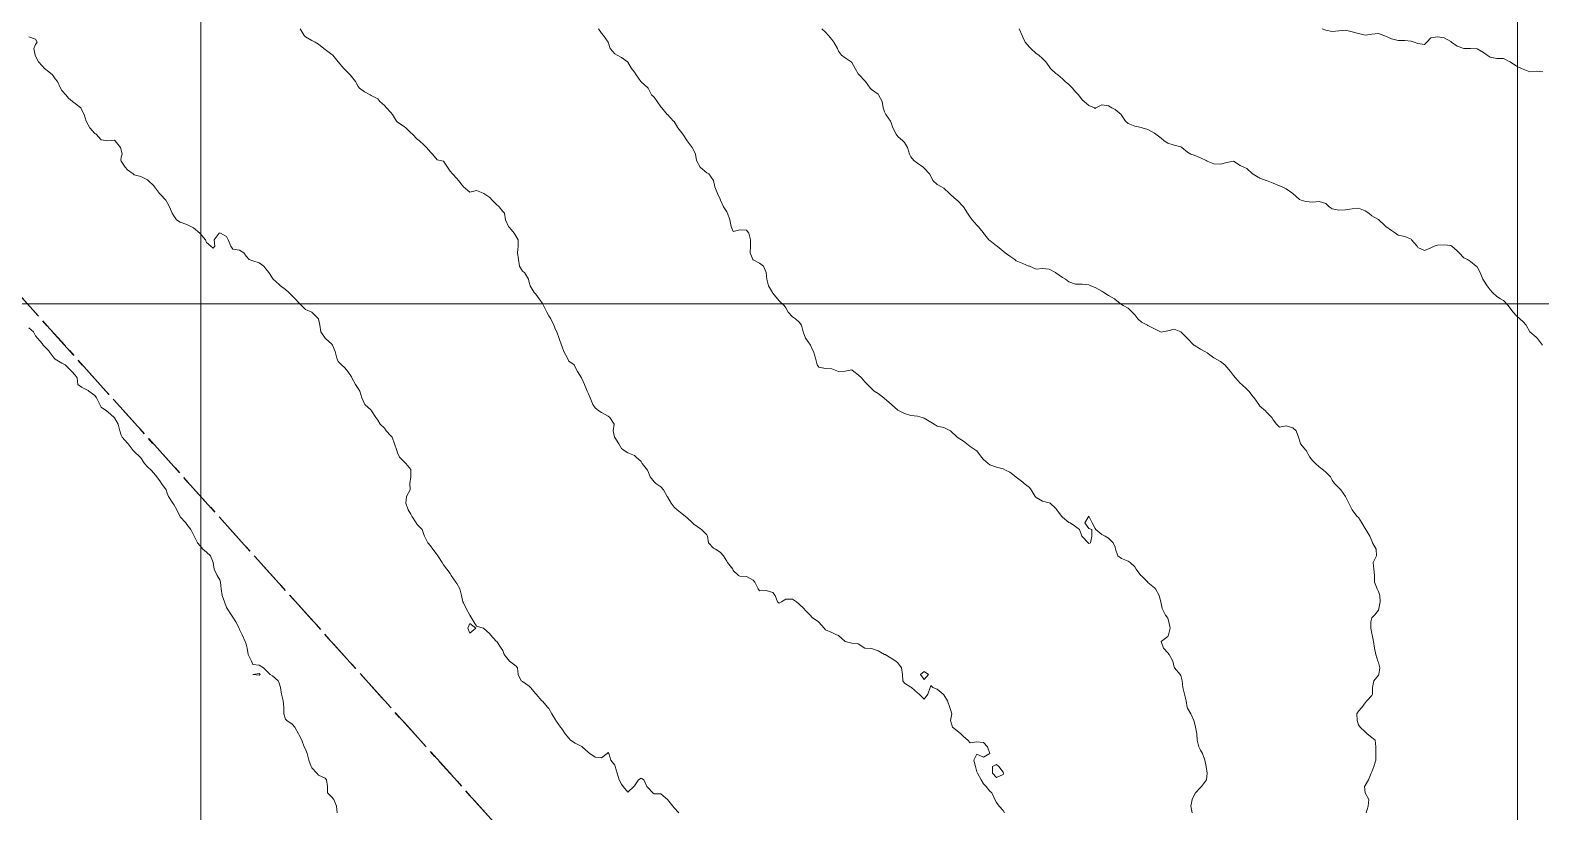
# Model space of a CAD drawing. Header units: centimetres. Extents: x 0 to 642158, y -847 to 649707.
# Drawn here: x 616853.8 to 616968.6, y 619948.8 to 620008.1 of the extents above; entities that cross this region are included whole.
import ezdxf

# ---------------------------------------------------------------- set-up
doc = ezdxf.new("R2010")
doc.units = ezdxf.units.CM
doc.header["$MEASUREMENT"] = 0
doc.linetypes.add('CENTERX2', pattern=[4, 2.5, -0.5, 0.5, -0.5])
doc.layers.add('MEV_grille', color=254, linetype='Continuous', lineweight=9)
doc.layers.add('WAL_topographie 0.5', color=253, linetype='Continuous', lineweight=20)
doc.layers.add('SPW_parcellaire cadastral', color=7, linetype='CENTERX2', lineweight=25, true_color=0xff0542)

# ---------------------------------------------------------------- blocks, each defined once
blk = doc.blocks.new('*U114')
at = {"layer": 'MEV_grille', "transparency": 33554687}
blk.add_lwpolyline([(-1338.46, 0), (1338.46, 0)], dxfattribs=at)
blk = doc.blocks.new('*U115')
at = {"layer": 'MEV_grille', "color": 0, "linetype": 'ByBlock', "lineweight": -2, "transparency": 16777216}
blk.add_blockref('*U114', (0, -2400), dxfattribs=at)
blk = doc.blocks.new('*U112')
at = {"layer": 'MEV_grille', "transparency": 33554687}
blk.add_lwpolyline([(0, 1825.48), (0, -1825.48)], dxfattribs=at)
blk = doc.blocks.new('*U113')
at = {"layer": 'MEV_grille', "color": 0, "linetype": 'ByBlock', "lineweight": -2, "transparency": 16777216}
for p in [(1500, 0), (1600, 0)]:
    blk.add_blockref('*U112', p, dxfattribs=at)

msp = doc.modelspace()

# ---------------------------------------------------------------- linework, layer by layer
at = {"layer": 'SPW_parcellaire cadastral'}
for points in [[(616921.4, 619912.15), (616803.95, 620042.53), (616842.29, 620067.21), (616824.17, 620098.85), (616913.73, 620151.81), (617037.02, 619981.82), (616987.92, 619947.23), (616962.52, 619932.62), (616929.54, 619915.76), (616921.4, 619912.15)], [(616921.4, 619912.15), (616898.87, 619902.18), (616882.51, 619893.85), (616771.74, 620018.88), (616798.17, 620038.82), (616803.95, 620042.53), (616921.4, 619912.15)]]:
    msp.add_lwpolyline(points, dxfattribs=at)
at = {"layer": 'WAL_topographie 0.5'}
for points in [[(616874.36, 620008.25), (616874.65, 620007.75), (616874.75, 620007.64), (616875.25, 620007.37), (616875.48, 620007.25), (616875.75, 620007.09), (616876.15, 620006.75), (616876.25, 620006.68), (616876.75, 620006.31), (616876.84, 620006.25), (616877.25, 620005.75), (616877.25, 620005.75), (616877.66, 620005.25), (616877.75, 620005.17), (616878.14, 620004.75), (616878.25, 620004.63), (616878.56, 620004.25), (616878.75, 620003.88), (616878.86, 620003.75), (616879.25, 620003.48), (616879.68, 620003.25), (616879.75, 620003.2), (616880.25, 620002.93), (616880.41, 620002.75), (616880.75, 620002.43), (616880.92, 620002.25), (616881.25, 620001.91), (616881.37, 620001.75), (616881.67, 620001.25), (616881.75, 620001.16), (616882.25, 620000.83), (616882.37, 620000.75), (616882.75, 620000.37), (616882.89, 620000.25), (616883.25, 619999.88), (616883.42, 619999.75), (616883.75, 619999.44), (616883.95, 619999.25), (616884.25, 619998.88), (616884.4, 619998.75), (616884.75, 619998.31), (616885, 619998.25), (616885.25, 619998.2), (616885.54, 619997.75), (616885.75, 619997.46), (616885.92, 619997.25), (616886.25, 619996.89), (616886.37, 619996.75), (616886.75, 619996.25), (616886.75, 619996.25), (616887.25, 619995.85), (616887.75, 619995.97), (616888.25, 619995.79), (616888.3, 619995.75), (616888.75, 619995.45), (616888.94, 619995.25), (616889.25, 619994.94), (616889.46, 619994.75), (616889.75, 619994.4), (616889.87, 619994.25), (616889.94, 619993.75), (616890.17, 619993.25), (616890.25, 619993.17), (616890.61, 619992.75), (616890.75, 619992.5), (616890.92, 619992.25), (616890.9, 619991.75), (616890.85, 619991.25), (616890.95, 619990.75), (616891.01, 619990.25), (616891.25, 619989.87), (616891.4, 619989.75), (616891.69, 619989.25), (616891.75, 619989), (616891.83, 619988.75), (616892.13, 619988.25), (616892.25, 619988.12), (616892.52, 619987.75), (616892.75, 619987.41), (616892.84, 619987.25), (616893.1, 619986.75), (616893.25, 619986.48), (616893.4, 619986.25), (616893.63, 619985.75), (616893.75, 619985.44), (616893.86, 619985.25), (616894.03, 619984.75), (616894.2, 619984.25), (616894.25, 619984.11), (616894.39, 619983.75), (616894.65, 619983.25), (616894.75, 619983.03), (616895.17, 619982.75), (616895.25, 619982.58), (616895.43, 619982.25), (616895.72, 619981.75), (616895.75, 619981.72), (616895.96, 619981.25), (616896.15, 619980.75), (616896.25, 619980.54), (616896.39, 619980.25), (616896.58, 619979.75), (616896.75, 619979.49), (616897.05, 619979.25), (616897.25, 619979.14), (616897.75, 619978.85), (616897.88, 619978.75), (616898.2, 619978.25), (616898.14, 619977.75), (616898.24, 619977.25), (616898.25, 619977.23), (616898.57, 619976.75), (616898.75, 619976.4), (616898.96, 619976.25), (616899.25, 619976.06), (616899.75, 619975.86), (616899.88, 619975.75), (616900.25, 619975.4), (616900.33, 619975.25), (616900.73, 619974.75), (616900.75, 619974.7), (616900.95, 619974.25), (616901.25, 619973.87), (616901.38, 619973.75), (616901.75, 619973.49), (616901.95, 619973.25), (616902.23, 619972.75), (616902.25, 619972.72), (616902.54, 619972.25), (616902.75, 619971.95), (616902.99, 619971.75), (616903.25, 619971.55), (616903.59, 619971.25), (616903.75, 619971.14), (616904.15, 619970.75), (616904.25, 619970.66), (616904.75, 619970.3), (616904.84, 619970.25), (616905.25, 619969.84), (616905.29, 619969.75), (616905.38, 619969.25), (616905.75, 619968.83), (616905.89, 619968.75), (616906.25, 619968.54), (616906.51, 619968.25), (616906.75, 619967.84), (616906.82, 619967.75), (616907.21, 619967.25), (616907.25, 619967.15), (616907.65, 619966.75), (616907.75, 619966.71), (616908.25, 619966.67), (616908.75, 619966.4), (616908.88, 619966.25), (616909.13, 619965.75), (616909.25, 619965.6), (616909.75, 619965.62), (616910.25, 619965.48), (616910.44, 619965.25), (616910.61, 619964.75), (616910.75, 619964.65), (616910.92, 619964.75), (616911.25, 619964.96), (616911.75, 619964.97), (616912.06, 619964.75), (616912.25, 619964.59), (616912.6, 619964.25), (616912.75, 619964.1), (616913.08, 619963.75), (616913.25, 619963.56), (616913.72, 619963.25), (616913.75, 619963.21), (616914.15, 619962.75), (616914.25, 619962.64), (616914.75, 619962.42), (616915.08, 619962.25), (616915.25, 619962.2), (616915.75, 619961.75), (616915.75, 619961.75), (616916.25, 619961.61), (616916.75, 619961.57), (616917.25, 619961.25), (616917.25, 619961.25), (616917.75, 619961.22), (616918.25, 619961.04), (616918.75, 619960.77), (616918.78, 619960.75), (616919.25, 619960.48), (616919.59, 619960.25), (616919.75, 619960.12), (616920.04, 619959.75), (616920.11, 619959.25), (616920.14, 619958.75), (616920.25, 619958.58), (616920.75, 619958.29), (616920.8, 619958.25), (616921.25, 619957.84), (616921.36, 619957.75), (616921.75, 619957.36), (616922.04, 619957.75), (616922.2, 619958.25), (616922.25, 619958.42), (616922.42, 619958.25), (616922.75, 619958.14), (616923.19, 619957.75), (616923.25, 619957.69), (616923.52, 619957.25), (616923.7, 619956.75), (616923.75, 619956.58), (616923.86, 619956.25), (616923.75, 619955.75), (616923.9, 619955.25), (616924.25, 619954.96), (616924.53, 619954.75), (616924.75, 619954.53), (616925.06, 619954.25), (616925.25, 619954.06), (616925.75, 619954.14), (616926.25, 619954.08), (616926.57, 619953.75), (616926.75, 619953.25), (616926.75, 619953.25), (616926.75, 619953.25), (616926.25, 619952.98), (616925.75, 619953.19), (616925.53, 619952.75), (616925.64, 619952.25), (616925.75, 619951.86), (616925.81, 619951.75), (616926.08, 619951.25), (616926.25, 619950.94), (616926.46, 619950.75), (616926.75, 619950.39), (616926.88, 619950.25), (616927.11, 619949.75), (616927.25, 619949.53), (616927.46, 619949.25), (616927.75, 619948.93), (616927.85, 619948.75)], [(616897.02, 620008.25), (616897.25, 620007.92), (616897.39, 620007.75), (616897.75, 620007.25), (616897.75, 620007.25), (616897.9, 620006.75), (616898.25, 620006.35), (616898.44, 620006.25), (616898.75, 620006.09), (616899.22, 620005.75), (616899.25, 620005.73), (616899.53, 620005.25), (616899.75, 620004.96), (616899.87, 620004.75), (616900.23, 620004.25), (616900.25, 620004.22), (616900.75, 620003.78), (616900.78, 620003.75), (616901.05, 620003.25), (616901.25, 620003.07), (616901.48, 620002.75), (616901.75, 620002.34), (616901.82, 620002.25), (616902.24, 620001.75), (616902.25, 620001.74), (616902.72, 620001.25), (616902.75, 620001.21), (616903.03, 620000.75), (616903.25, 620000.49), (616903.42, 620000.25), (616903.75, 619999.75), (616903.75, 619999.75), (616904.13, 619999.25), (616904.25, 619999.01), (616904.38, 619998.75), (616904.46, 619998.25), (616904.74, 619997.75), (616904.75, 619997.74), (616905.25, 619997.33), (616905.4, 619997.25), (616905.75, 619996.75), (616905.75, 619996.75), (616905.85, 619996.25), (616906.05, 619995.75), (616906.25, 619995.33), (616906.28, 619995.25), (616906.5, 619994.75), (616906.75, 619994.37), (616906.82, 619994.25), (616907, 619993.75), (616907.09, 619993.25), (616907.25, 619992.87), (616907.75, 619992.99), (616908.25, 619992.98), (616908.43, 619992.75), (616908.57, 619992.25), (616908.55, 619991.75), (616908.54, 619991.25), (616908.73, 619990.75), (616908.75, 619990.72), (616909.25, 619990.46), (616909.55, 619990.25), (616909.75, 619989.75), (616909.75, 619989.75), (616909.79, 619989.25), (616909.93, 619988.75), (616910.22, 619988.25), (616910.25, 619988.2), (616910.6, 619987.75), (616910.75, 619987.6), (616911.13, 619987.25), (616911.25, 619987.08), (616911.41, 619986.75), (616911.75, 619986.4), (616911.97, 619986.25), (616912.25, 619986), (616912.43, 619985.75), (616912.57, 619985.25), (616912.75, 619984.78), (616912.77, 619984.75), (616913.11, 619984.25), (616913.25, 619983.94), (616913.35, 619983.75), (616913.51, 619983.25), (616913.62, 619982.75), (616913.75, 619982.56), (616914.25, 619982.46), (616914.75, 619982.45), (616915.25, 619982.25), (616915.75, 619982.27), (616916.25, 619982.37), (616916.42, 619982.25), (616916.75, 619982), (616916.99, 619981.75), (616917.25, 619981.45), (616917.44, 619981.25), (616917.75, 619980.95), (616917.95, 619980.75), (616918.25, 619980.57), (616918.68, 619980.25), (616918.75, 619980.2), (616919.25, 619979.76), (616919.27, 619979.75), (616919.75, 619979.31), (616919.86, 619979.25), (616920.25, 619979.05), (616920.75, 619978.9), (616921.25, 619978.86), (616921.61, 619978.75), (616921.75, 619978.7), (616922.25, 619978.4), (616922.52, 619978.25), (616922.75, 619978.09), (616923.25, 619978), (616923.75, 619977.75), (616923.75, 619977.75), (616924.25, 619977.25), (616924.25, 619977.25), (616924.75, 619976.96), (616925, 619976.75), (616925.25, 619976.56), (616925.71, 619976.25), (616925.75, 619976.22), (616926.11, 619975.75), (616926.25, 619975.57), (616926.62, 619975.25), (616926.75, 619975.17), (616927.25, 619974.99), (616927.75, 619974.86), (616927.92, 619974.75), (616928.25, 619974.59), (616928.71, 619974.25), (616928.75, 619974.23), (616929.25, 619973.83), (616929.34, 619973.75), (616929.75, 619973.43), (616929.89, 619973.25), (616930.19, 619972.75), (616930.25, 619972.68), (616930.75, 619972.41), (616931.25, 619972.28), (616931.31, 619972.25), (616931.75, 619971.84), (616931.82, 619971.75), (616932.19, 619971.25), (616932.25, 619971.18), (616932.75, 619970.79), (616932.83, 619970.75), (616933.25, 619970.47), (616933.56, 619970.25), (616933.73, 619969.75), (616933.75, 619969.72), (616934.2, 619969.25), (616934.25, 619969.19), (616934.38, 619969.25), (616934.5, 619969.75), (616934.5, 619970.25), (616934.25, 619970.32), (616933.95, 619970.75), (616934.25, 619971.25), (616934.25, 619971.25), (616934.25, 619971.25), (616934.52, 619970.75), (616934.75, 619970.33), (616934.79, 619970.25), (616935.25, 619969.88), (616935.5, 619969.75), (616935.75, 619969.6), (616936.1, 619969.25), (616936.25, 619968.92), (616936.29, 619968.75), (616936.46, 619968.25), (616936.75, 619968.05), (616937.25, 619967.84), (616937.41, 619967.75), (616937.75, 619967.42), (616937.86, 619967.25), (616938.21, 619966.75), (616938.25, 619966.72), (616938.73, 619966.25), (616938.75, 619966.23), (616939.25, 619965.82), (616939.33, 619965.75), (616939.6, 619965.25), (616939.72, 619964.75), (616939.75, 619964.62), (616939.82, 619964.25), (616940.09, 619963.75), (616940.25, 619963.52), (616940.34, 619963.25), (616940.43, 619962.75), (616940.32, 619962.25), (616940.25, 619962.13), (616939.75, 619961.75), (616939.93, 619961.25), (616940.25, 619960.89), (616940.37, 619960.75), (616940.64, 619960.25), (616940.75, 619959.81), (616940.77, 619959.75), (616941.2, 619959.25), (616941.25, 619959.16), (616941.36, 619958.75), (616941.4, 619958.25), (616941.52, 619957.75), (616941.65, 619957.25), (616941.73, 619956.75), (616941.75, 619956.7), (616942, 619956.25), (616942.23, 619955.75), (616942.25, 619955.67), (616942.35, 619955.25), (616942.46, 619954.75), (616942.49, 619954.25), (616942.61, 619953.75), (616942.75, 619953.49), (616942.89, 619953.25), (616943.07, 619952.75), (616943.16, 619952.25), (616943.25, 619951.75), (616943.25, 619951.75), (616943.25, 619951.75), (616943.19, 619951.25), (616942.82, 619950.75), (616942.75, 619950.67), (616942.36, 619950.25), (616942.25, 619950.08), (616942.1, 619949.75), (616942.02, 619949.25), (616942.1, 619948.75)], [(616913.97, 620008.25), (616914.25, 620008.01), (616914.49, 620007.75), (616914.75, 620007.45), (616914.88, 620007.25), (616915.16, 620006.75), (616915.25, 620006.56), (616915.46, 620006.25), (616915.75, 620006.04), (616916.21, 620005.75), (616916.25, 620005.71), (616916.52, 620005.25), (616916.75, 620004.85), (616916.81, 620004.75), (616917.25, 620004.31), (616917.3, 620004.25), (616917.65, 620003.75), (616917.75, 620003.65), (616918.25, 620003.29), (616918.29, 620003.25), (616918.56, 620002.75), (616918.64, 620002.25), (616918.75, 620001.95), (616918.85, 620001.75), (616919.19, 620001.25), (616919.25, 620001.12), (616919.38, 620000.75), (616919.62, 620000.25), (616919.75, 620000.08), (616920.14, 619999.75), (616920.25, 619999.63), (616920.49, 619999.25), (616920.65, 619998.75), (616920.75, 619998.55), (616920.97, 619998.25), (616921.25, 619998.06), (616921.68, 619997.75), (616921.75, 619997.69), (616922.16, 619997.25), (616922.25, 619997.07), (616922.4, 619996.75), (616922.75, 619996.43), (616923.08, 619996.25), (616923.25, 619996.16), (616923.68, 619995.75), (616923.75, 619995.67), (616924.23, 619995.25), (616924.25, 619995.24), (616924.75, 619994.75), (616924.75, 619994.75), (616925.04, 619994.25), (616925.25, 619993.96), (616925.4, 619993.75), (616925.75, 619993.35), (616925.85, 619993.25), (616926.25, 619992.76), (616926.26, 619992.75), (616926.67, 619992.25), (616926.75, 619992.18), (616927.25, 619991.79), (616927.3, 619991.75), (616927.75, 619991.37), (616927.91, 619991.25), (616928.25, 619990.99), (616928.65, 619990.75), (616928.75, 619990.65), (616929.25, 619990.43), (616929.7, 619990.25), (616929.75, 619990.23), (616930.25, 619990), (616930.75, 619990.07), (616931.25, 619990.01), (616931.72, 619989.75), (616931.75, 619989.73), (616932.25, 619989.37), (616932.49, 619989.25), (616932.75, 619989.06), (616933.25, 619988.88), (616933.75, 619988.86), (616934.25, 619988.83), (616934.4, 619988.75), (616934.75, 619988.63), (616935.25, 619988.34), (616935.4, 619988.25), (616935.75, 619988.01), (616936.2, 619987.75), (616936.25, 619987.71), (616936.75, 619987.32), (616936.88, 619987.25), (616937.25, 619987.04), (616937.55, 619986.75), (616937.75, 619986.55), (616937.99, 619986.25), (616938.25, 619985.98), (616938.72, 619985.75), (616938.75, 619985.73), (616939.25, 619985.47), (616939.71, 619985.25), (616939.75, 619985.22), (616939.85, 619985.25), (616940.25, 619985.32), (616940.75, 619985.46), (616941.25, 619985.26), (616941.26, 619985.25), (616941.75, 619984.76), (616941.76, 619984.75), (616942.23, 619984.25), (616942.25, 619984.23), (616942.75, 619983.93), (616943.07, 619983.75), (616943.25, 619983.65), (616943.75, 619983.28), (616943.8, 619983.25), (616944.25, 619983.01), (616944.59, 619982.75), (616944.75, 619982.58), (616945.01, 619982.25), (616945.25, 619981.94), (616945.39, 619981.75), (616945.75, 619981.35), (616945.87, 619981.25), (616946.25, 619980.89), (616946.41, 619980.75), (616946.75, 619980.33), (616946.81, 619980.25), (616947.16, 619979.75), (616947.25, 619979.62), (616947.67, 619979.25), (616947.75, 619979.15), (616948.17, 619978.75), (616948.25, 619978.58), (616948.52, 619978.25), (616948.75, 619978.02), (616949.25, 619978.11), (616949.75, 619977.96), (616950.02, 619977.75), (616950.18, 619977.25), (616950.25, 619977.04), (616950.35, 619976.75), (616950.75, 619976.28), (616950.78, 619976.25), (616951.05, 619975.75), (616951.25, 619975.49), (616951.47, 619975.25), (616951.75, 619975.01), (616952.09, 619974.75), (616952.25, 619974.59), (616952.62, 619974.25), (616952.75, 619974), (616952.92, 619973.75), (616953.25, 619973.42), (616953.39, 619973.25), (616953.75, 619972.75), (616953.75, 619972.75), (616954, 619972.25), (616954.25, 619971.75), (616954.25, 619971.75), (616954.62, 619971.25), (616954.75, 619971.16), (616955, 619970.75), (616955.25, 619970.32), (616955.29, 619970.25), (616955.6, 619969.75), (616955.75, 619969.38), (616955.81, 619969.25), (616956.09, 619968.75), (616956.11, 619968.25), (616955.86, 619967.75), (616955.9, 619967.25), (616955.96, 619966.75), (616955.96, 619966.25), (616956.16, 619965.75), (616956.25, 619965.54), (616956.36, 619965.25), (616956.38, 619964.75), (616956.28, 619964.25), (616956.25, 619964.12), (616955.95, 619963.75), (616955.75, 619963.55), (616955.68, 619963.25), (616955.68, 619962.75), (616955.75, 619962.36), (616955.77, 619962.25), (616955.87, 619961.75), (616955.97, 619961.25), (616956.07, 619960.75), (616956.22, 619960.25), (616956.25, 619960.16), (616956.36, 619959.75), (616956.29, 619959.25), (616956.25, 619959.19), (616955.91, 619958.75), (616955.81, 619958.25), (616955.81, 619957.75), (616955.75, 619957.66), (616955.38, 619957.25), (616955.25, 619957.09), (616954.99, 619956.75), (616954.75, 619956.46), (616954.61, 619956.25), (616954.64, 619955.75), (616954.75, 619955.43), (616954.87, 619955.25), (616955.25, 619954.89), (616955.39, 619954.75), (616955.75, 619954.45), (616956, 619954.25), (616956.07, 619953.75), (616956.07, 619953.25), (616956.07, 619952.75), (616955.91, 619952.25), (616955.75, 619951.86), (616955.7, 619951.75), (616955.51, 619951.25), (616955.25, 619950.81), (616955.21, 619950.75), (616955.25, 619950.25), (616955.25, 619950.25), (616955.54, 619949.75), (616955.48, 619949.25), (616955.32, 619948.75)], [(616928.97, 620008.25), (616929.19, 620007.75), (616929.25, 620007.61), (616929.43, 620007.25), (616929.75, 620006.86), (616929.85, 620006.75), (616930.25, 620006.39), (616930.46, 620006.25), (616930.75, 620006.01), (616931, 620005.75), (616931.25, 620005.39), (616931.34, 620005.25), (616931.75, 620004.87), (616931.9, 620004.75), (616932.25, 620004.45), (616932.45, 620004.25), (616932.75, 620004.03), (616933.02, 620003.75), (616933.25, 620003.48), (616933.48, 620003.25), (616933.75, 620002.87), (616933.9, 620002.75), (616934.25, 620002.43), (616934.7, 620002.25), (616934.75, 620002.21), (616934.8, 620002.25), (616935.25, 620002.49), (616935.75, 620002.4), (616936.01, 620002.25), (616936.25, 620002.12), (616936.71, 620001.75), (616936.75, 620001.69), (616937.05, 620001.25), (616937.25, 620001.07), (616937.75, 620000.86), (616938.25, 620000.77), (616938.31, 620000.75), (616938.75, 620000.62), (616939.25, 620000.33), (616939.35, 620000.25), (616939.75, 619999.95), (616939.97, 619999.75), (616940.25, 619999.58), (616940.75, 619999.43), (616941.25, 619999.29), (616941.32, 619999.25), (616941.75, 619998.88), (616942.02, 619998.75), (616942.25, 619998.66), (616942.75, 619998.47), (616943.17, 619998.25), (616943.25, 619998.21), (616943.75, 619998), (616944.25, 619997.99), (616944.75, 619998.12), (616945.25, 619998.2), (616945.75, 619997.88), (616946.04, 619997.75), (616946.25, 619997.64), (616946.69, 619997.25), (616946.75, 619997.21), (616947.25, 619996.93), (616947.72, 619996.75), (616947.75, 619996.74), (616948.25, 619996.53), (616948.75, 619996.34), (616948.95, 619996.25), (616949.25, 619996.11), (616949.75, 619995.75), (616949.75, 619995.75), (616950.25, 619995.3), (616950.39, 619995.25), (616950.75, 619995.14), (616951.25, 619995.1), (616951.75, 619995.14), (616952.25, 619994.99), (616952.52, 619994.75), (616952.75, 619994.6), (616953.25, 619994.5), (616953.75, 619994.51), (616954.25, 619994.58), (616954.75, 619994.64), (616955.25, 619994.45), (616955.53, 619994.25), (616955.75, 619994.05), (616956.25, 619993.78), (616956.28, 619993.75), (616956.75, 619993.32), (616956.83, 619993.25), (616957.25, 619992.94), (616957.55, 619992.75), (616957.75, 619992.59), (616958.25, 619992.49), (616958.75, 619992.28), (616958.78, 619992.25), (616959.2, 619991.75), (616959.25, 619991.66), (616959.75, 619991.42), (616960.25, 619991.63), (616960.5, 619991.75), (616960.75, 619991.83), (616961.25, 619991.87), (616961.75, 619991.81), (616961.84, 619991.75), (616962.25, 619991.4), (616962.38, 619991.25), (616962.75, 619990.88), (616963.02, 619990.75), (616963.25, 619990.6), (616963.68, 619990.25), (616963.75, 619990.18), (616963.98, 619989.75), (616964.2, 619989.25), (616964.25, 619989.18), (616964.52, 619988.75), (616964.75, 619988.44), (616964.91, 619988.25), (616965.25, 619987.94), (616965.53, 619987.75), (616965.75, 619987.63), (616966.12, 619987.25), (616966.25, 619987.07), (616966.48, 619986.75), (616966.75, 619986.46), (616967.01, 619986.25), (616967.25, 619986.02), (616967.48, 619985.75), (616967.75, 619985.25), (616967.75, 619985.25), (616968.25, 619984.84), (616968.33, 619984.75), (616968.71, 619984.25)], [(616951.99, 620008.25), (616952.25, 620008.14), (616952.75, 620008.04), (616953.25, 620008.09), (616953.75, 620008.14), (616954.25, 620008.03), (616954.75, 620007.91), (616955.25, 620007.77), (616955.75, 620007.86), (616956.25, 620007.89), (616956.67, 620007.75), (616956.75, 620007.72), (616957.25, 620007.5), (616957.75, 620007.37), (616958.25, 620007.38), (616958.75, 620007.32), (616958.97, 620007.25), (616959.25, 620007.14), (616959.75, 620007.06), (616959.93, 620007.25), (616960.25, 620007.56), (616960.75, 620007.64), (616961.25, 620007.56), (616961.75, 620007.3), (616961.8, 620007.25), (616962.25, 620006.93), (616962.75, 620006.77), (616963.25, 620006.75), (616963.25, 620006.75), (616963.75, 620006.73), (616964.25, 620006.46), (616964.51, 620006.25), (616964.75, 620006.1), (616965.25, 620006.01), (616965.75, 620005.99), (616966.25, 620005.76), (616966.27, 620005.75), (616966.75, 620005.43), (616967.12, 620005.25), (616967.25, 620005.18), (616967.75, 620005), (616968.25, 620005.04), (616968.75, 620005)], [(616853.75, 620007.65), (616854.25, 620007.46), (616854.38, 620007.25), (616854.25, 620007.06), (616854.12, 620006.75), (616854.22, 620006.25), (616854.25, 620006.18), (616854.47, 620005.75), (616854.75, 620005.44), (616854.93, 620005.25), (616855.25, 620004.99), (616855.53, 620004.75), (616855.75, 620004.46), (616855.91, 620004.25), (616856.14, 620003.75), (616856.25, 620003.58), (616856.56, 620003.25), (616856.75, 620003), (616857.05, 620002.75), (616857.25, 620002.58), (616857.69, 620002.25), (616857.75, 620002.12), (616857.95, 620001.75), (616858.09, 620001.25), (616858.25, 620000.97), (616858.37, 620000.75), (616858.75, 620000.32), (616858.85, 620000.25), (616859.25, 619999.83), (616859.75, 619999.75), (616860.25, 619999.81), (616860.29, 619999.75), (616860.71, 619999.25), (616860.75, 619999.08), (616860.83, 619998.75), (616860.75, 619998.5), (616860.72, 619998.25), (616860.75, 619998.21), (616861.05, 619997.75), (616861.25, 619997.54), (616861.67, 619997.25), (616861.75, 619997.17), (616862.25, 619997.04), (616862.75, 619996.8), (616862.8, 619996.75), (616863.25, 619996.33), (616863.3, 619996.25), (616863.66, 619995.75), (616863.75, 619995.69), (616864.14, 619995.25), (616864.25, 619995.08), (616864.44, 619994.75), (616864.64, 619994.25), (616864.75, 619994.05), (616864.97, 619993.75), (616865.25, 619993.59), (616865.75, 619993.39), (616866.05, 619993.25), (616866.25, 619993.16), (616866.74, 619992.75), (616866.75, 619992.73), (616867.16, 619992.25), (616867.25, 619992.04), (616867.56, 619991.75), (616867.75, 619991.6), (616867.88, 619991.75), (616867.83, 619992.25), (616868.21, 619992.75), (616868.25, 619992.77), (616868.31, 619992.75), (616868.75, 619992.48), (616868.88, 619992.25), (616869.08, 619991.75), (616869.25, 619991.54), (616869.75, 619991.46), (616870.08, 619991.25), (616870.25, 619991), (616870.47, 619990.75), (616870.75, 619990.64), (616871.25, 619990.5), (616871.59, 619990.25), (616871.75, 619990.04), (616871.97, 619989.75), (616872.25, 619989.32), (616872.3, 619989.25), (616872.75, 619988.85), (616872.86, 619988.75), (616873.25, 619988.48), (616873.5, 619988.25), (616873.75, 619987.98), (616873.97, 619987.75), (616874.25, 619987.46), (616874.46, 619987.25), (616874.75, 619986.95), (616875.25, 619986.75), (616875.25, 619986.75), (616875.75, 619986.25), (616875.75, 619986.25), (616875.85, 619985.75), (616875.92, 619985.25), (616876.25, 619984.78), (616876.27, 619984.75), (616876.75, 619984.31), (616876.8, 619984.25), (616877, 619983.75), (616877.13, 619983.25), (616877.25, 619983.01), (616877.49, 619982.75), (616877.75, 619982.53), (616877.98, 619982.25), (616878.25, 619981.84), (616878.29, 619981.75), (616878.55, 619981.25), (616878.75, 619980.95), (616878.89, 619980.75), (616879.04, 619980.25), (616879.25, 619979.78), (616879.27, 619979.75), (616879.75, 619979.3), (616879.78, 619979.25), (616880.1, 619978.75), (616880.25, 619978.54), (616880.44, 619978.25), (616880.75, 619977.93), (616880.89, 619977.75), (616881.25, 619977.37), (616881.34, 619977.25), (616881.52, 619976.75), (616881.69, 619976.25), (616881.75, 619976.07), (616881.9, 619975.75), (616882.25, 619975.38), (616882.39, 619975.25), (616882.75, 619974.8), (616882.77, 619974.75), (616882.75, 619974.25), (616882.75, 619974.25), (616882.69, 619973.75), (616882.71, 619973.25), (616882.43, 619972.75), (616882.38, 619972.25), (616882.56, 619971.75), (616882.75, 619971.42), (616882.84, 619971.25), (616883.17, 619970.75), (616883.25, 619970.63), (616883.63, 619970.25), (616883.75, 619969.88), (616883.8, 619969.75), (616884.05, 619969.25), (616884.25, 619969), (616884.43, 619968.75), (616884.75, 619968.33), (616884.81, 619968.25), (616885.13, 619967.75), (616885.25, 619967.58), (616885.5, 619967.25), (616885.75, 619966.9), (616885.82, 619966.75), (616886.18, 619966.25), (616886.25, 619966.16), (616886.48, 619965.75), (616886.6, 619965.25), (616886.71, 619964.75), (616886.75, 619964.69), (616886.95, 619964.25), (616887.25, 619963.75), (616887.25, 619963.75), (616887.55, 619963.25), (616887.75, 619962.92), (616888.25, 619962.77), (616888.27, 619962.75), (616888.75, 619962.32), (616888.81, 619962.25), (616889.25, 619961.78), (616889.28, 619961.75), (616889.63, 619961.25), (616889.75, 619961.06), (616889.86, 619960.75), (616890.25, 619960.25), (616890.25, 619960.25), (616890.75, 619959.88), (616890.87, 619959.75), (616890.91, 619959.25), (616891.14, 619958.75), (616891.25, 619958.7), (616891.75, 619958.37), (616891.84, 619958.25), (616892.25, 619957.77), (616892.27, 619957.75), (616892.72, 619957.25), (616892.75, 619957.22), (616893.17, 619956.75), (616893.25, 619956.66), (616893.46, 619956.25), (616893.75, 619955.8), (616893.78, 619955.75), (616894.13, 619955.25), (616894.25, 619955.1), (616894.49, 619954.75), (616894.75, 619954.4), (616894.9, 619954.25), (616895.25, 619954.04), (616895.75, 619953.77), (616895.77, 619953.75), (616896.25, 619953.32), (616896.35, 619953.25), (616896.75, 619952.96), (616897.25, 619952.92), (616897.67, 619953.25), (616897.75, 619953.31), (616897.81, 619953.25), (616897.96, 619952.75), (616898.25, 619952.36), (616898.29, 619952.25), (616898.44, 619951.75), (616898.58, 619951.25), (616898.75, 619950.93), (616898.9, 619950.75), (616899.25, 619950.32), (616899.71, 619950.75), (616899.75, 619950.8), (616900.04, 619951.25), (616900.25, 619951.38), (616900.47, 619951.25), (616900.69, 619950.75), (616900.75, 619950.67), (616901.14, 619950.25), (616901.25, 619950.19), (616901.75, 619950.18), (616902.25, 619949.75), (616902.25, 619949.75), (616902.66, 619949.25), (616902.75, 619949.11), (616903.11, 619948.75)], [(616853.75, 619985.55), (616854.09, 619985.25), (616854.25, 619984.96), (616854.43, 619984.75), (616854.75, 619984.37), (616854.83, 619984.25), (616855.25, 619983.81), (616855.28, 619983.75), (616855.67, 619983.25), (616855.75, 619983.18), (616856.25, 619982.87), (616856.5, 619982.75), (616856.75, 619982.5), (616857.01, 619982.25), (616857.25, 619981.96), (616857.41, 619981.75), (616857.46, 619981.25), (616857.75, 619981.05), (616858.25, 619980.8), (616858.31, 619980.75), (616858.75, 619980.43), (616858.88, 619980.25), (616859.13, 619979.75), (616859.25, 619979.54), (616859.64, 619979.25), (616859.75, 619979.18), (616860.23, 619978.75), (616860.25, 619978.72), (616860.53, 619978.25), (616860.65, 619977.75), (616860.75, 619977.42), (616860.83, 619977.25), (616861.25, 619976.81), (616861.29, 619976.75), (616861.66, 619976.25), (616861.75, 619976.17), (616862.21, 619975.75), (616862.25, 619975.7), (616862.54, 619975.25), (616862.75, 619975), (616863.04, 619974.75), (616863.25, 619974.53), (616863.47, 619974.25), (616863.75, 619973.86), (616863.83, 619973.75), (616864.17, 619973.25), (616864.25, 619973.02), (616864.34, 619972.75), (616864.67, 619972.25), (616864.75, 619972.14), (616864.99, 619971.75), (616865.22, 619971.25), (616865.25, 619971.2), (616865.66, 619970.75), (616865.75, 619970.64), (616866.06, 619970.25), (616866.25, 619969.84), (616866.29, 619969.75), (616866.56, 619969.25), (616866.75, 619969), (616866.96, 619968.75), (616867.25, 619968.54), (616867.54, 619968.25), (616867.75, 619967.75), (616867.75, 619967.75), (616867.82, 619967.25), (616868.06, 619966.75), (616868.25, 619966.42), (616868.31, 619966.25), (616868.34, 619965.75), (616868.42, 619965.25), (616868.6, 619964.75), (616868.75, 619964.34), (616868.81, 619964.25), (616869.14, 619963.75), (616869.25, 619963.59), (616869.46, 619963.25), (616869.71, 619962.75), (616869.75, 619962.66), (616869.95, 619962.25), (616870.18, 619961.75), (616870.25, 619961.55), (616870.33, 619961.25), (616870.4, 619960.75), (616870.65, 619960.25), (616870.75, 619960), (616871.25, 619959.94), (616871.56, 619959.75), (616871.75, 619959.58), (616872.08, 619959.25), (616872.25, 619959.15), (616872.68, 619958.75), (616872.75, 619958.58), (616872.85, 619958.25), (616872.93, 619957.75), (616873.05, 619957.25), (616873.11, 619956.75), (616873.11, 619956.25), (616873.25, 619955.85), (616873.33, 619955.75), (616873.75, 619955.47), (616873.95, 619955.25), (616874.22, 619954.75), (616874.25, 619954.69), (616874.47, 619954.25), (616874.66, 619953.75), (616874.75, 619953.58), (616874.88, 619953.25), (616875.02, 619952.75), (616875.19, 619952.25), (616875.25, 619952.16), (616875.62, 619951.75), (616875.75, 619951.59), (616876.25, 619951.38), (616876.36, 619951.25), (616876.43, 619950.75), (616876.44, 619950.25), (616876.75, 619949.92), (616876.9, 619949.75), (616877.12, 619949.25), (616877.16, 619948.75)], [(616887.25, 619962.38), (616887.7, 619962.75), (616887.25, 619963.12), (616887.08, 619962.75), (616887.25, 619962.38)], [(616871.25, 619959.18), (616871.32, 619959.25), (616871.25, 619959.33), (616870.75, 619959.25), (616871.25, 619959.18)], [(616922.07, 619959.25), (616921.75, 619958.86), (616921.48, 619959.25), (616921.75, 619959.46), (616922.07, 619959.25)], [(616927.77, 619951.75), (616927.75, 619951.65), (616927.25, 619951.42), (616926.95, 619951.75), (616926.95, 619952.25), (616927.25, 619952.4), (616927.42, 619952.25), (616927.75, 619951.82), (616927.77, 619951.75)]]:
    msp.add_lwpolyline(points, dxfattribs=at)

# ---------------------------------------------------------------- block references
at = {"layer": 'MEV_grille', "transparency": 33554687}
for name, p in [('*U113', (615366.81, 620593.64)), ('*U115', (616669.48, 622387.38))]:
    msp.add_blockref(name, p, dxfattribs=at)

doc.saveas('drawing.dxf')
